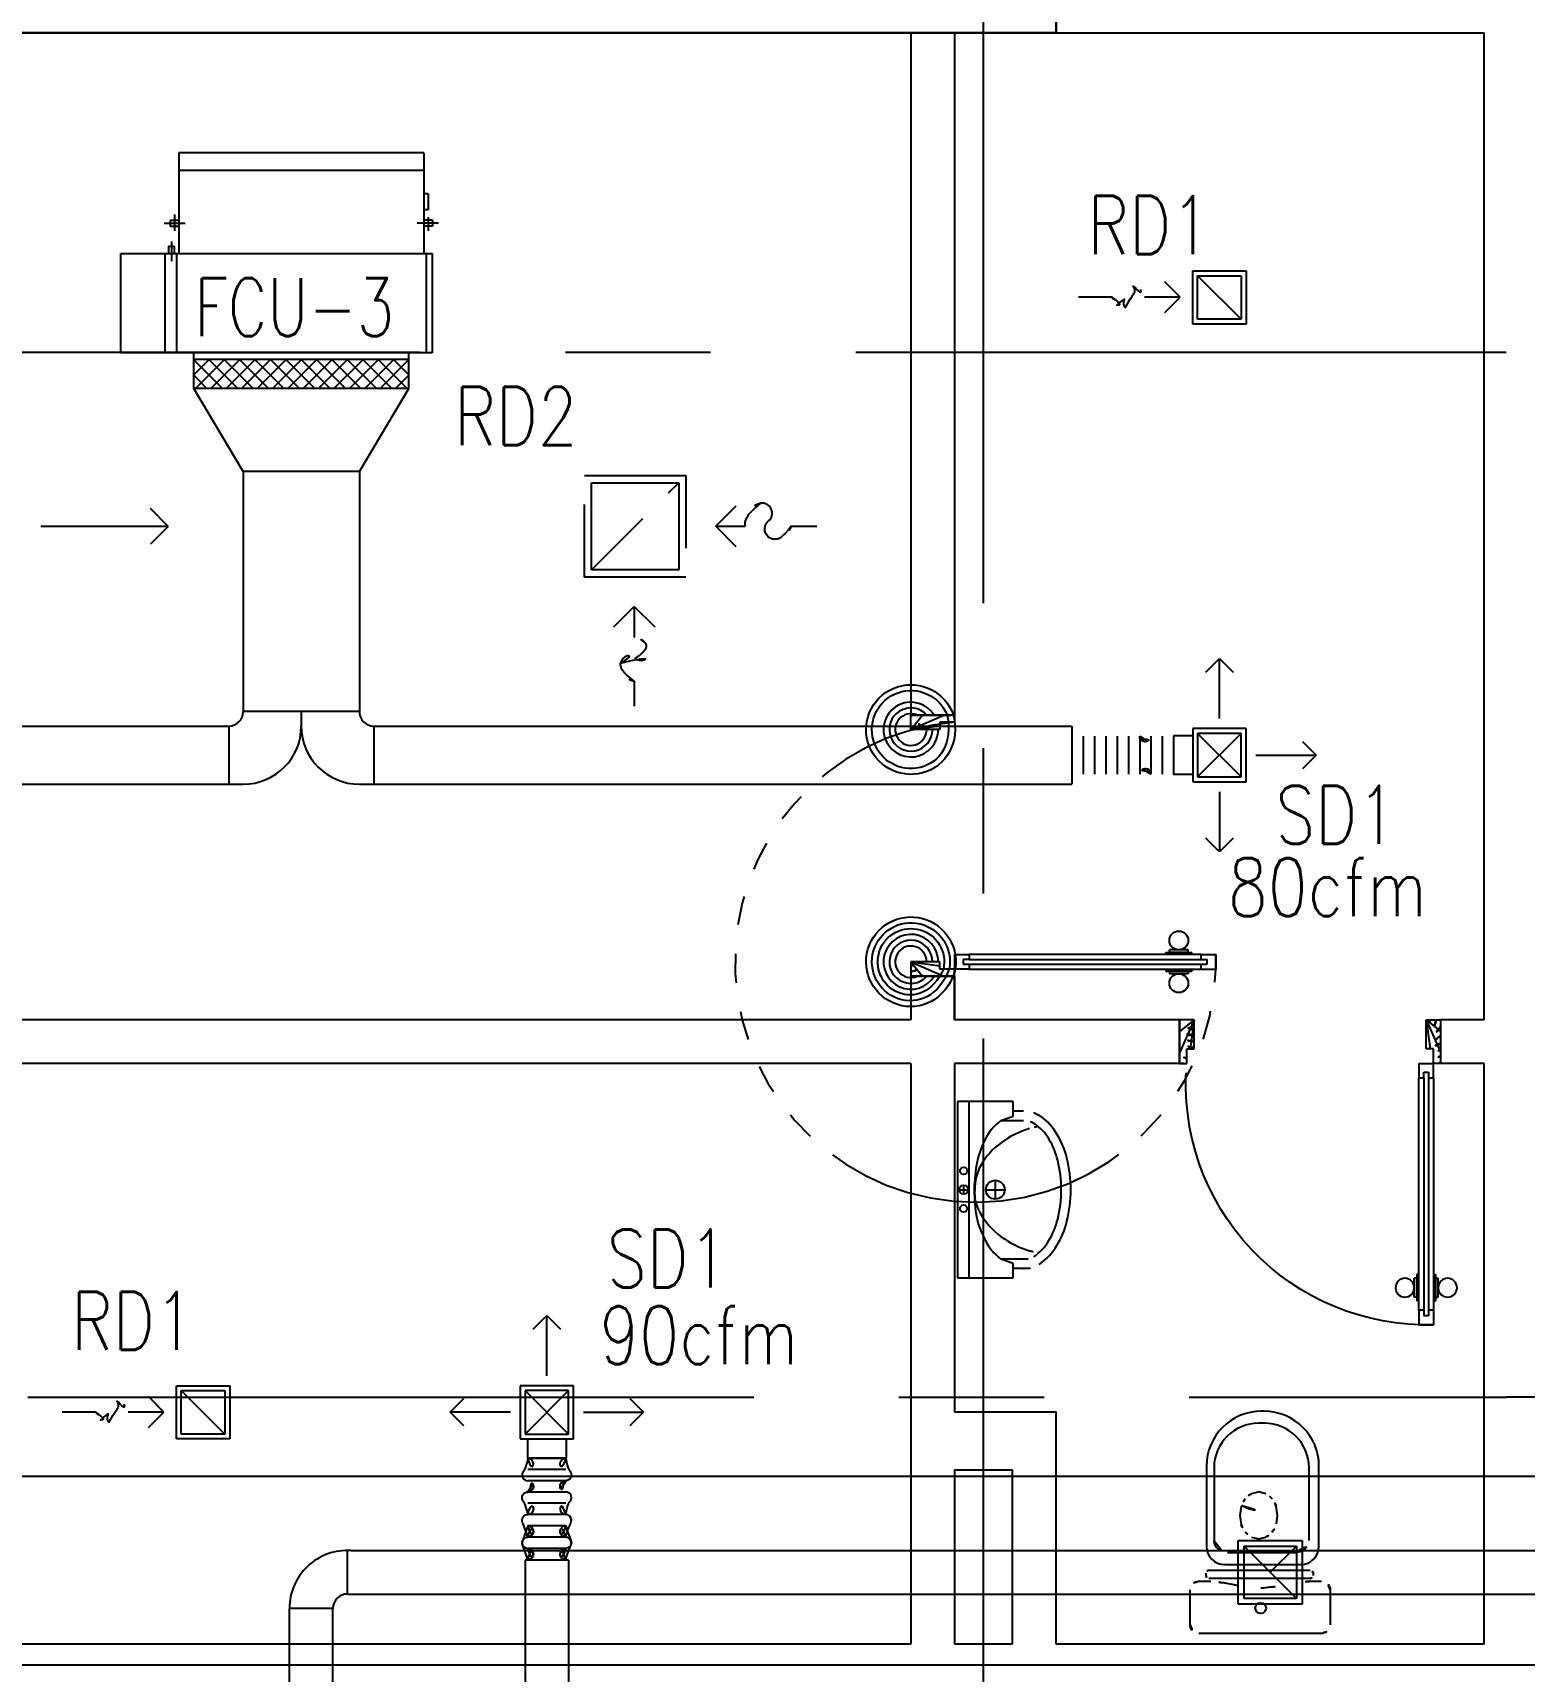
# Model space of a CAD drawing. Extents: x 417866029 to 417866302, y 43498040 to 43498122.
# Drawn here: x 417866093.5 to 417866098.64, y 43498060.14 to 43498065.79 of the extents above; entities that cross this region are included whole.
import ezdxf

# ---------------------------------------------------------------- set-up
doc = ezdxf.new("R2010")
doc.units = 0
doc.header["$MEASUREMENT"] = 0
doc.linetypes.add('CENTERX2', pattern=[4, 2.5, -0.5, 0.5, -0.5])
doc.linetypes.add('HIDDEN', pattern=[0.375, 0.25, -0.125])
doc.layers.get('0').update_dxf_attribs({"linetype": 'CONTINUOUS'})
for name, color, linetype in [('AXES', 11, 'CENTERX2'), ('COL', 7, 'CONTINUOUS'), ('DOOR', 9, 'CONTINUOUS'), ('DUCT', 6, 'CONTINUOUS'), ('EXDUCT', 10, 'CONTINUOUS'), ('FCU', 6, 'CONTINUOUS'), ('M-AC-FLEX', 7, 'CONTINUOUS'), ('M-EGU.', 2, 'CONTINUOUS'), ('M-TEXT', 2, 'CONTINUOUS'), ('SUNI-FUR', 9, 'CONTINUOUS'), ('WALL', 9, 'CONTINUOUS')]:
    doc.layers.add(name, color=color, linetype=linetype)
doc.styles.add('ROMANS', font='ROMANS.shx', dxfattribs={"width": 0.6})

# ---------------------------------------------------------------- blocks, each defined once
blk = doc.blocks.new('3')
at = {"layer": 'SUNI-FUR', "linetype": 'Continuous'}
for p, q in [((-0.3038749999832362, 0), (-0.3038749999832362, -0.1919021803914802)), ((0.3038749999832362, 0), (-0.3038749999832362, 0)), ((0.3038749999832362, -0.1919021803914802), (0.3038749999832362, 0)), ((0.3038749999832362, -0.03899999999703141), (-0.3038749999832362, -0.03899999999703141)), ((0.01561226090416312, -0.02104387585131917), (-0.01548742386512458, -0.02104387585131917)), ((0, -0.005494033466675319), (0, -0.03659371823596302)), ((0, -0.09750000000349246), (0, -0.1624999999912689)), ((-0.2537395465769805, -0.1919021803914802), (-0.238720245717559, -0.1495635436149314)), ((-0.2388749999809079, -0.2275000000008731), (-0.2388749999809079, -0.1499997879291186)), ((0.03249999997206032, -0.1299999999973807), (-0.03249999997206032, -0.1299999999973807)), ((0.238720245717559, -0.1495635436149314), (0.2537395465769805, -0.1919021803914802)), ((0.2388749999809079, -0.1499997879291186), (0.2388749999809079, -0.2275000000008731)), ((-0.3038749999832362, -0.1919021803914802), (-0.2537395465769805, -0.1919021803914802)), ((-0.2713750000111759, -0.2275000000008731), (-0.2713750000111759, -0.1919021803914802)), ((0.2537395465769805, -0.1919021803914802), (0.3038749999832362, -0.1919021803914802)), ((0.2713750000111759, -0.1919021803914802), (0.2713750000111759, -0.2275000000008731))]:
    blk.add_line(p, q, dxfattribs=at)
for centre, radius in [((-0.0650000000023283, -0.02104387585131917), 0.0124398739012905), ((0, -0.02104387585131917), 0.01554984237661312), ((0.0650000000023283, -0.02104387585131917), 0.0124398739012905), ((0, -0.1299999999973807), 0.0325)]:
    blk.add_circle(centre, radius, dxfattribs=at)
for centre, radius, start, end in [((-0.08509141037939116, -0.2667266654680134), 0.1932071845740461, 117.0376687060199, 142.6694955167092), ((-0.02798397233709693, -0.3650762390025193), 0.3068294186428528, 103.0864522054992, 118.1877848910294), ((0.05371405609184876, -0.3121239022075315), 0.26967926810929, 118.7422214191455, 143.057770113366), ((-0.0077738540712744, -0.5280435225940892), 0.4704553958598431, 89.05319546735964, 100.9895314909876), ((-0.01199458306655288, -0.1889930602992536), 0.1301316297038645, 84.85355378734879, 119.4454204634592), ((0.003105796058662236, -0.227525545975368), 0.1681744406257882, 61.4441310696504, 91.16775382293923), ((0, -0.5270820883306442), 0.46942972922065, 78.06366397598293, 90), ((-0.04034562007291242, -0.2967185260422411), 0.2497725166018477, 35.96082855094759, 60.2763772459017), ((0.03378696407889947, -0.3672538703685859), 0.3060693356257173, 62.96233129398013, 78.06366397598293), ((0.08509141037939116, -0.2667266654680134), 0.1932071845739699, 37.33050448329077, 62.96233129398013), ((0.1040080751990899, -0.3429055411324953), 0.3284245893956935, 144.0391714490524, 163.2738823502559), ((-0.1040080751990899, -0.3429055411324953), 0.328424589395826, 16.72611764974415, 35.96082855094759), ((-0.1910724203335121, -0.2351560345923644), 0.08066671658093155, 174.5538912334385, 214.6730300078723), ((-0.08283815230242908, -0.1602864246815443), 0.2122726255374662, 214.6730300078723, 239.0867243169377), ((-0.1867753588594496, -0.2338146441688878), 0.05248092355793879, 173.0892756059042, 213.2084143777663), ((-0.08283815230242908, -0.1602864246815443), 0.179772625537042, 214.6730300078723, 239.0867243169377), ((0.2044767736224458, -0.3730975217476953), 0.4333317629427983, 163.2738823502559, 167.3750245371916), ((0.08931537065654993, -0.1711033794053947), 0.1671646571187997, 300.9132756830623, 325.3269699921277), ((-0.2044767736224458, -0.3730975217476953), 0.4333317629425483, 12.73586149182653, 16.72611764974415), ((0.1708444044343196, -0.2275000000008731), 0.0680305955913525, 325.3269699917848, 0), ((0.1708444044343196, -0.2275000000008731), 0.1005305955913585, 325.3269699921277, 0), ((-0.03540522663388401, -0.08107343887240859), 0.2721012752353155, 239.0867243169377, 256.0699268853614), ((0.03540522663388401, -0.08107343887240859), 0.2721012752353266, 283.9300731146386, 300.9132756830623), ((0.08931537065654993, -0.1711033794053947), 0.1996646571187815, 300.9132756830623, 325.3269699921277), ((-0.03540522663388401, -0.08107343887240859), 0.3046012752354017, 239.0867243169377, 256.0699268853614), ((0, 0.06167111099784961), 0.4516711109983476, 256.0699268853614, 270), ((0, 0.06167111099784961), 0.4191711109984055, 256.0699268853614, 270), ((0, 0.06167111099784961), 0.4191711109984059, 270, 283.9300731146386), ((0, 0.06167111099784961), 0.4516711109985173, 270, 283.9300731146386), ((0.03540522663388401, -0.08107343887240859), 0.3046012752353072, 283.9300731146386, 300.9132756830623)]:
    blk.add_arc(centre, radius, start, end, dxfattribs=at)
blk = doc.blocks.new('DOOR90')
at = {"layer": 'DOOR', "color": 7, "linetype": 'ByBlock'}
for p, q in [((-150, 0), (0, 0)), ((-150, 0), (-150, -25)), ((0, -50), (-113.7099299924448, 0)), ((0, -50), (-40.1457343158545, 0)), ((0, -50), (0, 0)), ((-1000, -25), (-1050, -25)), ((-1050, -75), (-1050, -25)), ((-1050, -25), (-1050, -75)), ((-1000, -41.9999999999709), (-1020, -41.9999999999709)), ((-1020, -42), (-1020, -58)), ((-1000, -25), (-1000, -41.9999999999709)), ((-877.6424572214019, -17.79999999995925), (-967.6424572214019, -17.79999999995925)), ((-967.6424572214019, -25), (-967.6424572214019, -17.79999999995925)), ((-955.0424572214251, -8.799999999959255), (-890.2424572213786, -8.799999999959255)), ((-955.0424572214251, -17.79999999995925), (-955.0424572214251, -8.799999999959255)), ((-955.0424572214251, -17.79999999995925), (-890.2424572213786, -17.79999999995925)), ((-890.2424572213786, -17.79999999995925), (-890.2424572213786, -8.799999999959255)), ((-877.6424572214019, -25), (-877.6424572214019, -17.79999999995925)), ((-200, -25), (-150, -25)), ((-200, -42), (-200, -25)), ((-180, -42), (-200, -42)), ((-180, -58), (-180, -42)), ((-150, -25), (-100, -25)), ((-150, -75), (-150, -25)), ((-100, -25), (-100, -50)), ((0, -50), (-100, -36.64271395650576)), ((-100, -50), (0, -50)), ((-1000, -75), (-1050, -74.99999999947613)), ((-1000, -58), (-1020, -58)), ((-1000, -58), (-1000, -75)), ((-967.6424572214019, -75), (-967.6424572214019, -82.20000000004075)), ((-877.6424572214019, -82.20000000004075), (-967.6424572214019, -82.20000000004075)), ((-955.0424572214251, -82.20000000004075), (-890.2424572213786, -82.20000000004075)), ((-955.0424572214251, -82.20000000004075), (-955.0424572214251, -91.20000000004075)), ((-955.0424572214251, -91.20000000004075), (-890.2424572213786, -91.20000000004075)), ((-890.2424572213786, -82.20000000004075), (-890.2424572213786, -91.20000000004075)), ((-877.6424572214019, -75), (-877.6424572214019, -82.20000000004075)), ((-200, -58), (-180, -58)), ((-200, -75), (-200, -58)), ((-150, -75), (-200, -75)), ((-150, -875), (-100, -875)), ((-150, -900), (-150, -875)), ((-150, -900), (0, -900)), ((0, -900), (-150, -900)), ((0, -850), (-113.7099299924448, -900)), ((-100, -875), (-100, -850)), ((0, -850), (-100, -863.3572860434942)), ((-100, -850), (0, -850)), ((0, -850), (-40.1457343158545, -900)), ((0, -850), (0, -900))]:
    blk.add_line(p, q, dxfattribs=at)
at = {"layer": 'DOOR', "linetype": 'ByBlock'}
for p, q in [((-200, -25), (-1000, -25)), ((-200, -42), (-1000, -41.9999999999709)), ((-200, -58), (-1000, -58)), ((-1000, -75), (-200, -75))]:
    blk.add_line(p, q, dxfattribs=at)
at = {"layer": 'DOOR', "color": 7, "linetype": 'ByBlock'}
for centre in [(-922.6424572214019, 23.53094421501737), (-922.6424572214019, -123.5309442149592)]:
    blk.add_circle(centre, 32.39999999998526, dxfattribs=at)
for centre, radius, start, end in [((0, -50), 154.4019578127773, 161.1052885482714, 166.2857707768669), ((0, -50), 94.40195781277725, 148.0181880328085, 180), ((0, -50), 134.4019578127773, 158.159849394549, 169.2800236450682), ((0, -50), 114.4019578127773, 154.0838418822192, 167.37742587102), ((0, -50), 74.40195781277725, 137.7764264185456, 180), ((0, -50), 54.40195781277725, 113.2073828924446, 180), ((0, -50), 34.40195781277725, 90, 180), ((0, -50), 14.40195781277725, 90, 180), ((0, -850), 154.4019578127773, 193.7142292231331, 198.8947114517286), ((0, -850), 134.4019578127773, 190.7199763549318, 201.840150605451), ((0, -850), 94.40195781277725, 180, 211.9818119671915), ((0, -850), 74.40195781277725, 180, 222.2235735814543), ((0, -850), 54.40195781277725, 180, 246.7926171075554), ((0, -850), 34.40195781277725, 180, 270), ((0, -850), 14.40195781277725, 180, 270)]:
    blk.add_arc(centre, radius, start, end, dxfattribs=at)
at = {"layer": 'DOOR', "linetype": 'HIDDEN', "ltscale": 0.5}
blk.add_arc((-222.2222222220153, -49.99999999976717), 828.155208510499, 178.270116378131, 275.0030377036063, dxfattribs=at)
blk = doc.blocks.new('2')
at = {"layer": 'SUNI-FUR', "linetype": 'Continuous'}
for p, q in [((0.01369644649093971, 0.7649965465534478), (0.004058061924297363, 0.7649965465534478)), ((0.01586993300588802, 0.7240514631848782), (-0.003399953944608569, 0.7240514631848782)), ((-0.1849419380305335, 0.5759965465404093), (-0.1849419380305335, 0.2998392476001754)), ((-0.1587213195743971, 0.5701514632091857), (-0.1587213195743971, 0.3197364169755019)), ((0.1683485673856921, 0.3197364169755019), (0.1683485673856921, 0.5701514632091857)), ((0.2026964464457706, 0.2998392476001754), (0.2026964464457706, 0.5759965465404093)), ((-0.004991667286958545, 0.4871901184669696), (-0.02923569548875093, 0.4813353547360748)), ((0.0192523609730415, 0.4813353547360748), (-0.004991667286958545, 0.4871901184669696)), ((-0.06511995132314041, 0.438015078951139), (-0.07027529674815014, 0.406353022379335)), ((-0.07027529674815014, 0.406353022379335), (-0.06511995132314041, 0.3746909658657387)), ((0.06029196223244071, 0.406353022379335), (0.05513661680743098, 0.438015078951139)), ((0.05651881080120802, 0.37721454288112), (0.06029196223244071, 0.406353022379335)), ((-0.02923569548875093, 0.3313706900808029), (-0.004991667286958545, 0.3255159262917005)), ((-0.004991667286958545, 0.3255159262917005), (0.0192523609730415, 0.3313706900808029)), ((-0.1219419380649924, 0.2368392476346344), (0.008877254207618535, 0.2368392476346344)), ((-0.1129236490814947, 0.279236416972708), (0.008447733765933663, 0.279236416972708)), ((0.001179514045361429, 0.279236416972708), (0.1225508969509974, 0.279236416972708)), ((0.008447733765933663, 0.279236416972708), (0.001179514045361429, 0.279236416972708)), ((0.008877254207618535, 0.2368392476346344), (0.1396964464802295, 0.2368392476346344)), ((-0.2113386335549876, 0.1797556718811393), (-0.1698514077579603, 0.1797556718811393)), ((-0.1863134838058613, 0.1994426814489998), (-0.1863134838058613, 0.207623072899878)), ((-0.1763134838547558, 0.2176230729091913), (0.1723799708415754, 0.2176230729091913)), ((0.1723799708415754, 0.1894426814396866), (-0.1763134838547558, 0.1894426814396866)), ((0.174295628850814, 0.1797556718811393), (0.2113386335549876, 0.1797556718811393)), ((0.174295628850814, 0.1797556718811393), (0.174295628850814, 0.1797556718811393)), ((0.1823799708508886, 0.207623072899878), (0.1823799708508886, 0.1994426814489998)), ((-0.2413386335829273, 0.03000000002793968), (-0.2413386335829273, 0.1497556719114073)), ((0.2413386335829273, 0.1497556719114073), (0.2413386335829273, 0.03000000002793968)), ((0.2113386335549876, 0), (-0.2113386335549876, 0))]:
    blk.add_line(p, q, dxfattribs=at)
blk.add_circle((0.001867319806478918, 0.08715154903620714), 0.01844911948801631, dxfattribs=at)
for centre, radius, start, end in [((0.004058061982505023, 0.5759965465185815), 0.188999999999993, 90, 180), ((0.01369644649093971, 0.5759965465185815), 0.188999999999993, 0, 90), ((-0.004821319540496916, 0.5701514631873579), 0.1539000000000073, 90, 180), ((0.01444856740999967, 0.5701514631873579), 0.153899999999993, 0, 90), ((0.01262005895841867, 0.4120097413324402), 0.08197430562132146, 141.0758329047702, 161.5040472320808), ((0.001867319806478918, 0.4206935990150669), 0.06815291695187498, 117.1531819109067, 141.0758329047702), ((-0.01185065426398069, 0.4206935990150669), 0.0681529169518555, 38.92416709522983, 62.84681808909329), ((-0.0226033934741281, 0.4120097413324402), 0.08197430562146578, 18.49595276791924, 38.92416709522983), ((-0.007398245914373547, 0.5367156304782839), 0.1117393783794824, 239.4233663566973, 302.9161928242899), ((0.01262005895841867, 0.4006963034407818), 0.08197430562123757, 198.4959527679192, 218.9241670952298), ((0.001867319806478918, 0.3920124456999474), 0.06815291695181107, 218.9241670952298, 242.8468180890933), ((-0.01185065426398069, 0.3920124456999474), 0.06815291695186233, 297.1531819109067, 321.0758329047702), ((-0.02891512861242518, 0.4057936288081692), 0.09008730301880828, 321.0758329047702, 341.5040472320808), ((-0.1219419380067848, 0.2998392475783476), 0.06299999999998818, 180, 270), ((-0.1155724843265489, 0.3223852521987283), 0.04323006255685492, 183.512884218924, 273.5128842222272), ((0.1251997321960516, 0.3223852521987283), 0.0432300625568558, 266.4871157777728, 356.4871157810761), ((0.1396964464802295, 0.2998392475783476), 0.06300000000000239, 270, 0), ((-0.2113386335549876, 0.1497556718895794), 0.03000000000000114, 90, 180), ((-0.1763134837965481, 0.2076230728780502), 0.009999999999990905, 90, 180), ((-0.1763134837965481, 0.1994426814271719), 0.009999999999990905, 180, 270), ((-0.201495008834172, -0.2522749031413696), 0.4331878752279706, 79.75351724643748, 85.81091440166185), ((0.07455921586370096, 1.126039995382598), 0.9726108583208661, 258.1938418534581, 265.7347367246473), ((-0.0701149947126396, 1.126039995382598), 0.9726108583213001, 274.2652632753527, 281.8061581465419), ((0.2059392299852334, -0.2522749031413696), 0.4331878752279718, 94.18908559833814, 100.2464827535625), ((0.1723799708415754, 0.2076230728780502), 0.009999999999990905, 0, 90), ((0.1723799708415754, 0.1994426814271719), 0.009999999999990905, 270, 0), ((0.2113386336131953, 0.1497556718895794), 0.03000000000000114, 0, 90), ((-0.2113386335549876, 0.0300000000061118), 0.03000000000000114, 180, 270), ((0.2113386336131953, 0.0300000000061118), 0.03000000000000114, 270, 0)]:
    blk.add_arc(centre, radius, start, end, dxfattribs=at)
blk = doc.blocks.new('*X42')
at = {"color": 0}
for p, q in [((16890.47746209932, -2466.570672882412), (16943.4517006644, -2413.596434317336)), ((16890.47746209932, -2519.603681471403), (16990.47746209933, -2419.603681471401)), ((16990.47746209933, -2512.466117304769), (16891.6077791119, -2413.596434317336)), ((16990.47746209933, -2459.433108715778), (16944.64078770089, -2413.596434317336)), ((16990.47746209933, -2565.49912589376), (16890.47746209932, -2465.499125893757)), ((16890.47746209932, -2572.636690060394), (16990.47746209933, -2472.636690060392)), ((16990.47746209933, -2618.532134482751), (16890.47746209932, -2518.532134482748)), ((16890.47746209932, -2625.669698649385), (16990.47746209933, -2525.669698649383)), ((16990.47746209933, -2671.565143071742), (16890.47746209932, -2571.565143071739)), ((16890.47746209932, -2678.702707238376), (16990.47746209933, -2578.702707238374)), ((16990.47746209933, -2724.598151660733), (16890.47746209932, -2624.59815166073)), ((16890.47746209932, -2731.735715827367), (16990.47746209933, -2631.735715827365)), ((16990.47746209933, -2777.631160249724), (16890.47746209932, -2677.631160249721)), ((16890.47746209932, -2784.768724416358), (16990.47746209933, -2684.768724416357)), ((16990.47746209933, -2830.664168838715), (16890.47746209932, -2730.664168838713)), ((16890.47746209932, -2837.801733005349), (16990.47746209933, -2737.801733005348)), ((16990.47746209933, -2883.697177427706), (16890.47746209932, -2783.697177427704)), ((16890.47746209932, -2890.83474159434), (16990.47746209933, -2790.834741594339)), ((16990.47746209933, -2936.730186016697), (16890.47746209932, -2836.730186016694)), ((16890.47746209932, -2943.867750183331), (16990.47746209933, -2843.86775018333)), ((16990.47746209933, -2989.763194605689), (16890.47746209932, -2889.763194605686)), ((16890.47746209932, -2996.900758772323), (16990.47746209933, -2896.900758772321)), ((16990.47746209933, -3042.796203194679), (16890.47746209932, -2942.796203194677)), ((16890.47746209932, -3049.933767361314), (16990.47746209933, -2949.933767361312)), ((16990.47746209933, -3095.82921178367), (16890.47746209932, -2995.829211783668)), ((16890.47746209932, -3102.966775950305), (16990.47746209933, -3002.966775950303)), ((16990.47746209933, -3148.862220372662), (16890.47746209932, -3048.862220372659)), ((16943.52866745501, -3154.946434317336), (16890.47746209932, -3101.89522896165)), ((16891.53081232129, -3154.946434317336), (16990.47746209933, -3055.999784539294)), ((16944.56382091028, -3154.946434317336), (16990.47746209933, -3109.032793128285))]:
    blk.add_line(p, q, dxfattribs=at)
blk = doc.blocks.new('WHE06')
at = {"color": 3}
for p, q in [((688.9750000238419, 621.5), (346.0749999880791, 621.5)), ((346.0749999880791, 621.5), (346.0749999880791, 469.1000000014901)), ((688.9750000238419, 469.1000000014901), (688.9750000238419, 621.5)), ((232.1000000238419, 452.25), (232.1000000238419, 422.25)), ((232.1000000238419, 452.25), (252.1000000238419, 452.25)), ((242.1000000238419, 472.1842434704304), (242.1000000238419, 399.4801759719849)), ((252.1000000238419, 452.25), (252.1000000238419, 422.25)), ((321.0749999880791, 457.6499999985099), (321.0749999880791, 437.6499999985099)), ((321.0749999880791, 457.6499999985099), (346.0749999880791, 457.6499999985099)), ((60.32499998807907, -422.25), (60.32499998807907, 422.25)), ((212.2971614003181, 437.25), (269.0589052438736, 437.25)), ((304.9940044879913, 447.6499999985099), (373.2827185988426, 447.6499999985099)), ((321.0749999880791, 437.6499999985099), (346.0749999880791, 437.6499999985099)), ((346.0749999880791, 430.4178223386407), (688.9750000238419, 430.4178223386407)), ((811.1999999880791, 370.6749999970198), (688.9750000238419, 370.6749999970198)), ((711.1999999880791, -370.6749999970198), (711.1999999880791, 370.6749999970198)), ((811.1999999880791, -370.6749999970198), (811.1999999880791, 370.6749999970198)), ((811.1999999880791, -370.6749999970198), (688.9750000238419, -370.6749999970198)), ((141.6357128024101, -437.25), (141.6357128024101, -422.25)), ((141.6357128024101, -437.25), (196.5700032711029, -437.25)), ((196.5700032711029, -437.25), (196.5700032711029, -422.25)), ((221.3790392279625, -437.25), (269.0589052438736, -437.25)), ((232.1000000238419, -452.25), (232.1000000238419, -422.25)), ((242.1000000238419, -472.1842434704304), (242.1000000238419, -399.4801759719849)), ((252.1000000238419, -452.25), (252.1000000238419, -422.25)), ((346.0749999880791, -430.4178223386407), (688.9750000238419, -430.4178223386407)), ((232.1000000238419, -452.25), (252.1000000238419, -452.25))]:
    blk.add_line(p, q, dxfattribs=at)
at = {"color": 6}
for p, q in [((346.0749999880791, 469.1000000014901), (346.0749999880791, -450.8250000029802)), ((688.9750000238419, 469.1000000014901), (346.0749999880791, 469.1000000014901)), ((688.9750000238419, -450.8250000029802), (688.9750000238419, 469.1000000014901)), ((0, -422.25), (0, 422.25)), ((0, 422.25), (346.0749999880791, 422.25)), ((0, -422.25), (346.0749999880791, -422.25)), ((346.0749999880791, -450.8250000029802), (688.9750000238419, -450.8250000029802))]:
    blk.add_line(p, q, dxfattribs=at)
at = {"color": 11}
blk.add_blockref('*X42', (-16179.27746212482, 2784.271434314549), dxfattribs=at)

msp = doc.modelspace()

# ---------------------------------------------------------------- linework, layer by layer
at = {"layer": 'AXES'}
for p, q in [((417866096.7736889, 43498039.82212118), (417866096.7736889, 43498118.29959311)), ((417866040.3336889, 43498064.68641482), (417866098.5736889, 43498064.68641482)), ((417866029.482244, 43498061.08641482), (417866098.5736889, 43498061.08641482)), ((417866111.0809263, 43498061.08641482), (417866098.5736889, 43498061.08641482))]:
    msp.add_line(p, q, dxfattribs=at)
at = {"layer": 'COL'}
msp.add_lwpolyline([(417866097.0236889, 43498065.98641482), (417866092.1736888, 43498065.98641482), (417866092.1736888, 43498065.78641482), (417866097.0236889, 43498065.78641482)], close=True, dxfattribs=at)
at = {"layer": 'DUCT', "linetype": 'ByBlock'}
for p, q in [((417866094.2236888, 43498064.27514303), (417866094.0530139, 43498064.56164272)), ((417866094.6236888, 43498064.27514303), (417866094.7943639, 43498064.56164272)), ((417866094.2236888, 43498064.27514303), (417866094.2236888, 43498063.44820933)), ((417866094.6236888, 43498064.27514303), (417866094.2236888, 43498064.27514303)), ((417866094.6236888, 43498064.27514303), (417866094.6236888, 43498063.44820933)), ((417866094.6236888, 43498063.44820933), (417866094.2236888, 43498063.44820933)), ((417866094.4236888, 43498063.44820933), (417866094.4236888, 43498063.39820933)), ((417866093.1032888, 43498063.39820933), (417866094.1736888, 43498063.39820933)), ((417866094.1736888, 43498063.39820933), (417866094.1736888, 43498063.19820933)), ((417866094.6736888, 43498063.39820933), (417866097.0782246, 43498063.39820933)), ((417866094.6736888, 43498063.39820933), (417866094.6736888, 43498063.19820933)), ((417866097.0782246, 43498063.39820933), (417866097.0782247, 43498063.19820933)), ((417866093.1032888, 43498063.19820933), (417866094.2236888, 43498063.19820933)), ((417866094.6236888, 43498063.19820933), (417866097.0782247, 43498063.19820933)), ((417866090.5066781, 43498060.81460334), (417866099.2236888, 43498060.81460334)), ((417866095.1946296, 43498060.5255453), (417866095.1946296, 43498059.90206187)), ((417866095.3446296, 43498060.5255453), (417866095.1946296, 43498060.5255453)), ((417866095.3446296, 43498060.5255453), (417866095.3446296, 43498059.90206187)), ((417866090.5566781, 43498060.16460334), (417866099.2236888, 43498060.16460334))]:
    msp.add_line(p, q, dxfattribs=at)
for centre, radius, start, end in [((417866094.1736888, 43498063.44820933), 0.05, 270, 0), ((417866094.6736888, 43498063.44820933), 0.05, 180, 270), ((417866094.2236888, 43498063.39820933), 0.2, 270, 0), ((417866094.6236888, 43498063.39820933), 0.2, 180, 270)]:
    msp.add_arc(centre, radius, start, end, dxfattribs=at)
at = {"layer": 'EXDUCT', "linetype": 'ByBlock'}
for p, q in [((417866094.5827337, 43498060.40865289), (417866094.5827337, 43498060.55865289)), ((417866094.5950829, 43498060.55827127), (417866099.5661473, 43498060.55827127)), ((417866094.5827337, 43498060.40865289), (417866099.5661473, 43498060.40865289)), ((417866094.3827337, 43498053.47537003), (417866094.3827337, 43498060.3586529)), ((417866094.5327337, 43498060.3586529), (417866094.3827337, 43498060.3586529)), ((417866094.5327337, 43498053.57537005), (417866094.5327337, 43498060.3586529))]:
    msp.add_line(p, q, dxfattribs=at)
for radius, start in [(0.2, 86.45996970947375), (0.05, 90)]:
    msp.add_arc((417866094.5827337, 43498060.3586529), radius, start, 180, dxfattribs=at)
at = {"layer": 'M-AC-FLEX', "color": 11}
for p, q in [((417866097.1172247, 43498063.36370628), (417866097.1172247, 43498063.23271238)), ((417866097.1562247, 43498063.36370628), (417866097.1562247, 43498063.23271238)), ((417866097.1952247, 43498063.36370628), (417866097.1952247, 43498063.23271238)), ((417866097.2342247, 43498063.36370628), (417866097.2342247, 43498063.23271238)), ((417866097.2732247, 43498063.36370628), (417866097.2732247, 43498063.23271238)), ((417866097.3115409, 43498063.36370628), (417866097.3115409, 43498063.23271238)), ((417866097.3115409, 43498063.36370628), (417866097.3115409, 43498063.23271238)), ((417866097.3505409, 43498063.36370628), (417866097.3505409, 43498063.23271238)), ((417866097.3505409, 43498063.36370628), (417866097.3505409, 43498063.23271238)), ((417866097.3888571, 43498063.36370628), (417866097.3888571, 43498063.23271238)), ((417866097.4278571, 43498063.36370628), (417866097.4278571, 43498063.23271238)), ((417866095.3347372, 43498060.87631651), (417866095.2037432, 43498060.87631651)), ((417866095.3347372, 43498060.83731654), (417866095.2037432, 43498060.83731654)), ((417866095.3347372, 43498060.79900029), (417866095.2037432, 43498060.79900029)), ((417866095.3347372, 43498060.79900029), (417866095.2037432, 43498060.79900029)), ((417866095.3347372, 43498060.76000031), (417866095.2037432, 43498060.76000031)), ((417866095.3347372, 43498060.76000031), (417866095.2037432, 43498060.76000031)), ((417866095.3347372, 43498060.72168412), (417866095.2037432, 43498060.72168412)), ((417866095.3347372, 43498060.68268409), (417866095.2037432, 43498060.68268409)), ((417866095.3347372, 43498060.64368411), (417866095.2037432, 43498060.64368411)), ((417866095.3347372, 43498060.60468408), (417866095.2037432, 43498060.60468408)), ((417866095.3347372, 43498060.5656841), (417866095.2037432, 43498060.5656841))]:
    msp.add_line(p, q, dxfattribs=at)
at = {"layer": 'M-AC-FLEX'}
for points in [[(417866097.0782247, 43498063.36370628, 1), (417866097.1172247, 43498063.36370628, -0.9999999999999997), (417866097.1562247, 43498063.36370628)], [(417866097.1952247, 43498063.36370628, -1), (417866097.1562247, 43498063.36370628, 0.9999999999999997), (417866097.1172247, 43498063.36370628)], [(417866097.1562247, 43498063.36370628, 0.9999999999999997), (417866097.1952247, 43498063.36370628, -0.9999999999999997), (417866097.2342247, 43498063.36370628, 0.9999999999999997), (417866097.2732247, 43498063.36370628, -1.01800509972273), (417866097.3115409, 43498063.36370628)], [(417866097.4278571, 43498063.36370628, -1), (417866097.3888571, 43498063.36370628, 1.01800509972273), (417866097.3505409, 43498063.36370628)], [(417866097.1172247, 43498063.36370628, -1), (417866097.0782247, 43498063.36370628, 0.0006181117931377041), (417866097.0782246, 43498063.3637545, 0.0006181117931377041)], [(417866097.0782247, 43498063.23271238, -1), (417866097.1172247, 43498063.23271238, 0.9999999999999997), (417866097.1562247, 43498063.23271238)], [(417866097.1172247, 43498063.23271238, 0.9987644792377781), (417866097.0782247, 43498063.23276059, 0.9987644792377781)], [(417866097.1952247, 43498063.23271238, 1), (417866097.1562247, 43498063.23271238, -0.9999999999999997), (417866097.1172247, 43498063.23271238)], [(417866097.1562247, 43498063.23271238, -0.9999999999999997), (417866097.1952247, 43498063.23271238, 0.9999999999999997), (417866097.2342247, 43498063.23271238, -1), (417866097.2732247, 43498063.23271238, 1.018005099723095), (417866097.3115409, 43498063.23271238)], [(417866097.4278571, 43498063.23271238, 1), (417866097.3888571, 43498063.23271238, -1.018005099723095), (417866097.3505409, 43498063.23271238)], [(417866095.2037432, 43498060.87631651, -1), (417866095.2037432, 43498060.83731654, 1.018005099723095), (417866095.2037432, 43498060.79900029)], [(417866095.3347372, 43498060.87631651, 1), (417866095.3347372, 43498060.83731654, -1.01800509972273), (417866095.3347372, 43498060.79900029)], [(417866095.2037432, 43498060.60468408, 0.9999999999999997), (417866095.2037432, 43498060.64368411, -0.9999999999999997), (417866095.2037432, 43498060.68268409, 1), (417866095.2037432, 43498060.72168412, -1.018005099723095), (417866095.2037432, 43498060.76000031)], [(417866095.3347372, 43498060.60468408, -0.9999999999999997), (417866095.3347372, 43498060.64368411, 0.9999999999999997), (417866095.3347372, 43498060.68268409, -0.9999999999999997), (417866095.3347372, 43498060.72168412, 1.01800509972273), (417866095.3347372, 43498060.76000031)], [(417866095.2037432, 43498060.64368411, -1), (417866095.2037432, 43498060.60468408, 0.9999999999999997), (417866095.2037432, 43498060.5656841)], [(417866095.3347372, 43498060.64368411, 1), (417866095.3347372, 43498060.60468408, -0.9999999999999997), (417866095.3347372, 43498060.5656841)], [(417866095.2037432, 43498060.52668407, 1), (417866095.2037432, 43498060.5656841, -0.9999999999999997), (417866095.2037432, 43498060.60468408)], [(417866095.2037432, 43498060.5656841, -1), (417866095.2037432, 43498060.52668407)], [(417866095.3347372, 43498060.52668407, -1), (417866095.3347372, 43498060.5656841, 0.9999999999999997), (417866095.3347372, 43498060.60468408)], [(417866095.3347372, 43498060.5656841, 1), (417866095.3347372, 43498060.52668407)], [(417866095.3347372, 43498060.52668407, -0.0008742000190473579), (417866095.3348054, 43498060.52668407, -0.0008742000190473579)]]:
    msp.add_lwpolyline(points, format="xyb", dxfattribs=at)
for centre, radius, start, end in [((417866097.3310409, 43498063.36370627), 0.01949999999998908, 180, 331.5686377089258), ((417866097.3310409, 43498063.36370627), 0.01949999999998908, 208.4313622910743, 7.016477563892661e-15), ((417866097.3310409, 43498063.23271839), 0.0195000009375944, 28.4313693136773, 180.0177687373505), ((417866097.3310409, 43498063.23271839), 0.0195000009375944, 28.4313693136773, 180.0177687373505), ((417866097.3310409, 43498063.23271839), 0.0195000009375944, 359.9822312626496, 151.5686306863227), ((417866097.3310409, 43498063.23271839), 0.0195000009375944, 359.9822312626496, 151.5686306863227), ((417866095.2037492, 43498060.77950025), 0.0195000009375944, 298.4313693136773, 90.01776873735042), ((417866095.2037492, 43498060.77950025), 0.0195000009375944, 298.4313693136773, 90.01776873735042), ((417866095.2037492, 43498060.77950025), 0.0195000009375944, 269.9822312626495, 61.56863068632271), ((417866095.2037492, 43498060.77950025), 0.0195000009375944, 269.9822312626495, 61.56863068632271), ((417866095.3347372, 43498060.77950025), 0.01949999999998908, 89.99999999999999, 241.5686377089258), ((417866095.3347372, 43498060.77950025), 0.01949999999998908, 118.4313622910742, 270)]:
    msp.add_arc(centre, radius, start, end, dxfattribs=at)
at = {"layer": 'M-EGU.', "linetype": 'HIDDEN'}
for p, q in [((417866097.4945243, 43498064.78295437), (417866097.4945243, 43498064.96628625)), ((417866097.4945243, 43498064.96628625), (417866097.6778534, 43498064.96628625)), ((417866097.6778534, 43498064.96628625), (417866097.6778534, 43498064.78295437)), ((417866097.5111906, 43498064.94961971), (417866097.6611871, 43498064.79962091)), ((417866097.6778534, 43498064.78295437), (417866097.4945243, 43498064.78295437)), ((417866095.3986911, 43498063.91141447), (417866095.3986911, 43498064.26141518)), ((417866095.3986911, 43498064.26141518), (417866095.7486866, 43498064.26141518)), ((417866095.4236907, 43498063.93641452), (417866095.7236869, 43498064.23641513)), ((417866095.7486866, 43498064.26141518), (417866095.7486866, 43498063.91141447)), ((417866095.7486866, 43498063.91141447), (417866095.3986911, 43498063.91141447)), ((417866097.6611881, 43498063.37320858), (417866097.5111896, 43498063.37320858)), ((417866097.5111896, 43498063.37320858), (417866097.6611881, 43498063.22321008)), ((417866097.6611881, 43498063.37320858), (417866097.5111896, 43498063.22321008)), ((417866097.5111896, 43498063.37320858), (417866097.5111896, 43498063.22321008)), ((417866097.6611881, 43498063.22321008), (417866097.6611881, 43498063.37320858)), ((417866097.5111896, 43498063.22321008), (417866097.6611881, 43498063.22321008)), ((417866093.9937328, 43498060.94298232), (417866093.9937328, 43498061.1263142)), ((417866093.9937328, 43498061.1263142), (417866094.1770619, 43498061.1263142)), ((417866094.1770619, 43498061.1263142), (417866094.1770619, 43498060.94298232)), ((417866094.0103991, 43498061.10964766), (417866094.1603956, 43498060.95964886)), ((417866095.1946304, 43498061.10964751), (417866095.1946304, 43498060.95964901)), ((417866095.1946304, 43498060.95964901), (417866095.3446289, 43498061.10964751)), ((417866095.1946304, 43498061.10964751), (417866095.3446289, 43498060.95964901)), ((417866095.3446289, 43498061.10964751), (417866095.1946304, 43498061.10964751)), ((417866095.3446289, 43498060.95964901), (417866095.3446289, 43498061.10964751)), ((417866095.1946304, 43498060.95964901), (417866095.3446289, 43498060.95964901)), ((417866094.1770619, 43498060.94298232), (417866093.9937328, 43498060.94298232)), ((417866097.6511889, 43498060.59346209), (417866097.8711888, 43498060.59346209)), ((417866097.6511889, 43498060.37346208), (417866097.6511889, 43498060.59346209)), ((417866097.8511888, 43498060.39346208), (417866097.6711888, 43498060.57346208)), ((417866097.6711888, 43498060.57346208), (417866097.8511888, 43498060.57346208)), ((417866097.7611888, 43498060.48346209), (417866097.8511888, 43498060.57346208)), ((417866097.8711888, 43498060.59346209), (417866097.8711888, 43498060.37346208)), ((417866097.8711888, 43498060.37346208), (417866097.6511889, 43498060.37346208))]:
    msp.add_line(p, q, dxfattribs=at)
at = {"layer": 'M-EGU.'}
for p, q in [((417866097.4508517, 43498064.87548304), (417866097.3978193, 43498064.92851616)), ((417866097.5111906, 43498064.79962091), (417866097.5111906, 43498064.94961971)), ((417866097.5111906, 43498064.94961971), (417866097.6611871, 43498064.94961971)), ((417866097.6611871, 43498064.94961971), (417866097.6611871, 43498064.79962091)), ((417866097.215663, 43498064.87548304), (417866097.1004478, 43498064.87548304)), ((417866097.4508517, 43498064.87548304), (417866097.328379, 43498064.87548304)), ((417866097.3978193, 43498064.82244993), (417866097.4508517, 43498064.87548304)), ((417866097.6611871, 43498064.79962091), (417866097.5111906, 43498064.79962091)), ((417866095.4236907, 43498063.93641452), (417866095.4236907, 43498064.23641513)), ((417866095.4236907, 43498064.23641513), (417866095.7236869, 43498064.23641513)), ((417866095.7236869, 43498064.23641513), (417866095.7236869, 43498063.93641452)), ((417866093.9648877, 43498064.08641483), (417866093.9037938, 43498064.14750875)), ((417866095.8510933, 43498064.08674996), (417866095.9218031, 43498064.15746079)), ((417866093.9648877, 43498064.08641483), (417866093.5260808, 43498064.08641483)), ((417866093.9648877, 43498064.08641483), (417866093.9037938, 43498064.02532091)), ((417866095.9218031, 43498064.01603914), (417866095.8510933, 43498064.08674996)), ((417866095.8510933, 43498064.08674996), (417866095.9521545, 43498064.08674996)), ((417866096.1113903, 43498064.08674996), (417866096.2000263, 43498064.08674996)), ((417866095.7236869, 43498063.93641452), (417866095.4236907, 43498063.93641452)), ((417866095.4998155, 43498063.7398067), (417866095.5705253, 43498063.81051752)), ((417866095.5705253, 43498063.81051752), (417866095.6412351, 43498063.7398067)), ((417866095.5705253, 43498063.81051752), (417866095.5705253, 43498063.70366042)), ((417866097.5390489, 43498063.58439935), (417866097.5861889, 43498063.63153933)), ((417866097.5861889, 43498063.4240855), (417866097.5861889, 43498063.63153933)), ((417866097.5861889, 43498063.63153933), (417866097.6333288, 43498063.58439935)), ((417866095.5705253, 43498063.55337026), (417866095.5705253, 43498063.46737371)), ((417866097.6778546, 43498063.38987508), (417866097.4945231, 43498063.38987508)), ((417866097.4945231, 43498063.38987508), (417866097.4945231, 43498063.20654358)), ((417866097.6778546, 43498063.20654358), (417866097.6778546, 43498063.38987508)), ((417866097.4945231, 43498063.36487533), (417866097.4278571, 43498063.36487533)), ((417866097.4278571, 43498063.36487533), (417866097.4278571, 43498063.23154334)), ((417866097.8723788, 43498063.34534931), (417866097.9195188, 43498063.29820933)), ((417866097.712065, 43498063.29820933), (417866097.9195188, 43498063.29820933)), ((417866097.9195188, 43498063.29820933), (417866097.8723788, 43498063.25106935)), ((417866097.4945231, 43498063.23154333), (417866097.4278571, 43498063.23154334)), ((417866097.4945231, 43498063.20654358), (417866097.6778546, 43498063.20654358)), ((417866097.5861889, 43498063.17233317), (417866097.5861889, 43498062.96487933)), ((417866097.5861889, 43498062.96487933), (417866097.5390489, 43498063.01201931)), ((417866097.6333288, 43498063.01201931), (417866097.5861889, 43498062.96487933)), ((417866095.2224896, 43498061.32083828), (417866095.2696296, 43498061.36797826)), ((417866095.2696296, 43498061.36797826), (417866095.3167696, 43498061.32083828)), ((417866095.2696296, 43498061.16052443), (417866095.2696296, 43498061.36797826)), ((417866095.1779639, 43498061.12631401), (417866095.1779639, 43498060.94298251)), ((417866095.3612953, 43498061.12631401), (417866095.1779639, 43498061.12631401)), ((417866095.3612953, 43498060.94298251), (417866095.3612953, 43498061.12631401)), ((417866093.9500602, 43498061.03551099), (417866093.8970279, 43498061.08854411)), ((417866094.0103991, 43498060.95964886), (417866094.0103991, 43498061.10964766)), ((417866094.0103991, 43498061.10964766), (417866094.1603956, 43498061.10964766)), ((417866094.1603956, 43498061.10964766), (417866094.1603956, 43498060.95964886)), ((417866094.9362996, 43498061.03464826), (417866094.9834396, 43498061.08178824)), ((417866095.5558196, 43498061.08178824), (417866095.6029596, 43498061.03464826)), ((417866093.7148715, 43498061.03551099), (417866093.5996563, 43498061.03551099)), ((417866093.9500602, 43498061.03551099), (417866093.8275875, 43498061.03551099)), ((417866093.8970279, 43498060.98247788), (417866093.9500602, 43498061.03551099)), ((417866095.1437535, 43498061.03464826), (417866094.9362996, 43498061.03464826)), ((417866094.9834396, 43498060.98750828), (417866094.9362996, 43498061.03464826)), ((417866095.3955058, 43498061.03464826), (417866095.6029596, 43498061.03464826)), ((417866095.6029596, 43498061.03464826), (417866095.5558196, 43498060.98750828)), ((417866094.1603956, 43498060.95964886), (417866094.0103991, 43498060.95964886)), ((417866095.1779639, 43498060.94298251), (417866095.3612953, 43498060.94298251)), ((417866095.2029636, 43498060.94298251), (417866095.2029636, 43498060.87631651)), ((417866095.3362956, 43498060.94298251), (417866095.3362956, 43498060.8763165)), ((417866095.2029636, 43498060.87631651), (417866095.3362956, 43498060.8763165)), ((417866097.6711888, 43498060.39346208), (417866097.6711888, 43498060.57346208)), ((417866097.8511888, 43498060.57346208), (417866097.8511888, 43498060.39346208)), ((417866097.8511888, 43498060.39346208), (417866097.6711888, 43498060.39346208))]:
    msp.add_line(p, q, dxfattribs=at)
for points in [[(417866097.215663, 43498064.87548304, -0.1878616880635112), (417866097.2327102, 43498064.84782727, -0.2026446714702415), (417866097.2620755, 43498064.84041888, -0.6169147816705048), (417866097.274221, 43498064.8780093, 0.6687084752237648), (417866097.2885969, 43498064.91340303, 0.1942850651709176), (417866097.315503, 43498064.90272972, 0.1860514396155063), (417866097.328379, 43498064.87548304)], [(417866096.1113903, 43498064.08674996, -0.1324001419046424), (417866096.0891067, 43498064.05457357, -0.15664048728736), (417866096.0583117, 43498064.04187669, -0.7366118572675341), (417866096.033074, 43498064.10481855, 0.7742319307937748), (417866096.0052331, 43498064.16564506, 0.2033489946306821), (417866095.9630837, 43498064.13818945, 0.1938082075567039), (417866095.9521545, 43498064.08674996)], [(417866095.5705253, 43498063.55337026, -0.1878616880635112), (417866095.5336515, 43498063.57610022, -0.2026446714702415), (417866095.5237737, 43498063.61525445, -0.6169147816705048), (417866095.5738935, 43498063.63144871, 0.6687084752237648), (417866095.6210845, 43498063.65061683, 0.1942850651709176), (417866095.6068536, 43498063.68649223, 0.1860514396155063), (417866095.5705253, 43498063.70366042)], [(417866093.7148715, 43498061.03551099, -0.1878616880635112), (417866093.7319188, 43498061.00785522, -0.2026446714702415), (417866093.761284, 43498061.00044683, -0.6169147816705048), (417866093.7734295, 43498061.03803726, 0.6687084752237648), (417866093.7878054, 43498061.07343098, 0.1942850651709176), (417866093.8147115, 43498061.06275767, 0.1860514396155063), (417866093.8275875, 43498061.03551099)]]:
    msp.add_lwpolyline(points, format="xyb", dxfattribs=at)
at = {"layer": 'WALL'}
for p, q in [((417866092.3236888, 43498065.78641482), (417866098.4986888, 43498065.78641482)), ((417866096.5236889, 43498065.78641482), (417866096.5236889, 43498063.43641482)), ((417866096.6736888, 43498065.78641482), (417866096.6736888, 43498063.43641482)), ((417866098.4986888, 43498062.38641482), (417866098.4986888, 43498065.78641482)), ((417866096.5236889, 43498063.43641482), (417866096.6736888, 43498063.43641482)), ((417866096.5236889, 43498062.53641482), (417866096.6736888, 43498062.53641482)), ((417866096.5236889, 43498062.53641482), (417866096.5236889, 43498062.38641482)), ((417866096.6736888, 43498062.38641482), (417866096.6736888, 43498062.53641482)), ((417866096.6736888, 43498062.53641482), (417866096.6736888, 43498062.38641482)), ((417866096.5236889, 43498062.38641482), (417866092.3236888, 43498062.38641482)), ((417866097.4486888, 43498062.38641482), (417866096.6736888, 43498062.38641482)), ((417866097.4486888, 43498062.23641482), (417866097.4486888, 43498062.38641482)), ((417866097.4486888, 43498062.23641482), (417866097.4486888, 43498062.38641482)), ((417866098.3486888, 43498062.23641482), (417866098.3486888, 43498062.38641482)), ((417866098.4986888, 43498062.38641482), (417866098.3486888, 43498062.38641482)), ((417866098.3486888, 43498062.23641482), (417866098.3486888, 43498062.38641482)), ((417866096.5236889, 43498062.23641482), (417866092.3236888, 43498062.23641482)), ((417866096.5236889, 43498062.23641482), (417866096.5236889, 43498060.23641482)), ((417866096.6736888, 43498062.23641482), (417866096.6736888, 43498061.03641482)), ((417866097.4486888, 43498062.23641482), (417866096.6736888, 43498062.23641482)), ((417866098.4986888, 43498062.23641482), (417866098.3486888, 43498062.23641482)), ((417866098.4986888, 43498060.23641482), (417866098.4986888, 43498062.23641482)), ((417866096.6736888, 43498061.03641482), (417866097.0236889, 43498061.03641482)), ((417866097.0236889, 43498060.23641482), (417866097.0236889, 43498061.03641482)), ((417866096.6736888, 43498060.83641482), (417866096.6736888, 43498060.23641482)), ((417866096.6736888, 43498060.83641482), (417866096.8736888, 43498060.83641482)), ((417866096.8736888, 43498060.23641482), (417866096.8736888, 43498060.83641482)), ((417866096.5236889, 43498060.23641482), (417866092.3236888, 43498060.23641482)), ((417866096.8736888, 43498060.23641482), (417866096.6736888, 43498060.23641482)), ((417866098.4986888, 43498060.23641482), (417866097.0236889, 43498060.23641482))]:
    msp.add_line(p, q, dxfattribs=at)
at = {"layer": 'WALL', "linetype": 'ByBlock', "ltscale": 0.3}
msp.add_lwpolyline([(417866092.1736888, 43498065.98641482), (417866097.0236889, 43498065.98641482), (417866097.0236889, 43498065.78641482), (417866092.1736888, 43498065.78641482)], close=True, dxfattribs=at)

# ---------------------------------------------------------------- block references
at = {"layer": 'DOOR', "color": 0, "linetype": 'ByBlock', "yscale": 0.001000002026557922, "zscale": 0.001}
for p, xscale, rotation in [((417866096.5236889, 43498062.53641482), 0.0009999871253967285, 180), ((417866098.3486888, 43498062.38641482), -0.001000002026557922, 270)]:
    msp.add_blockref('DOOR90', p, dxfattribs=dict(at, xscale=xscale, rotation=rotation))
at = {"layer": 'FCU', "linetype": 'ByBlock', "xscale": -0.001000002026557922, "yscale": 0.001000002026557922, "zscale": 0.001, "rotation": 90}
msp.add_blockref('WHE06', (417866094.4236888, 43498065.37284272), dxfattribs=at)
at = {"layer": 'SUNI-FUR', "rotation": 90}
msp.add_blockref('3', (417866096.6841709, 43498061.80128682), dxfattribs=at)
at = {"layer": 'SUNI-FUR'}
msp.add_blockref('2', (417866097.7264897, 43498060.27297685), dxfattribs=at)

# ---------------------------------------------------------------- texts
at = {"layer": 'M-TEXT', "style": 'ROMANS'}
for s, width, p in [('RD1', 0.8, (417866097.1315168, 43498065.0244797)), ('FCU-3', 0.75, (417866094.0556599, 43498064.74152997)), ('RD2', 0.8, (417866094.9502951, 43498064.36652949)), ('SD1', 0.8, (417866097.7793511, 43498062.99286698)), ('80cfm', 0.8, (417866097.6158317, 43498062.7437187)), ('SD1', 0.8, (417866095.4764164, 43498061.46478681)), ('RD1', 0.8, (417866093.6307253, 43498061.24932253)), ('90cfm', 0.8, (417866095.4507245, 43498061.20037753))]:
    msp.add_text(s, height=0.2, dxfattribs=dict(at, width=width)).set_placement(p)

doc.saveas('drawing.dxf')
